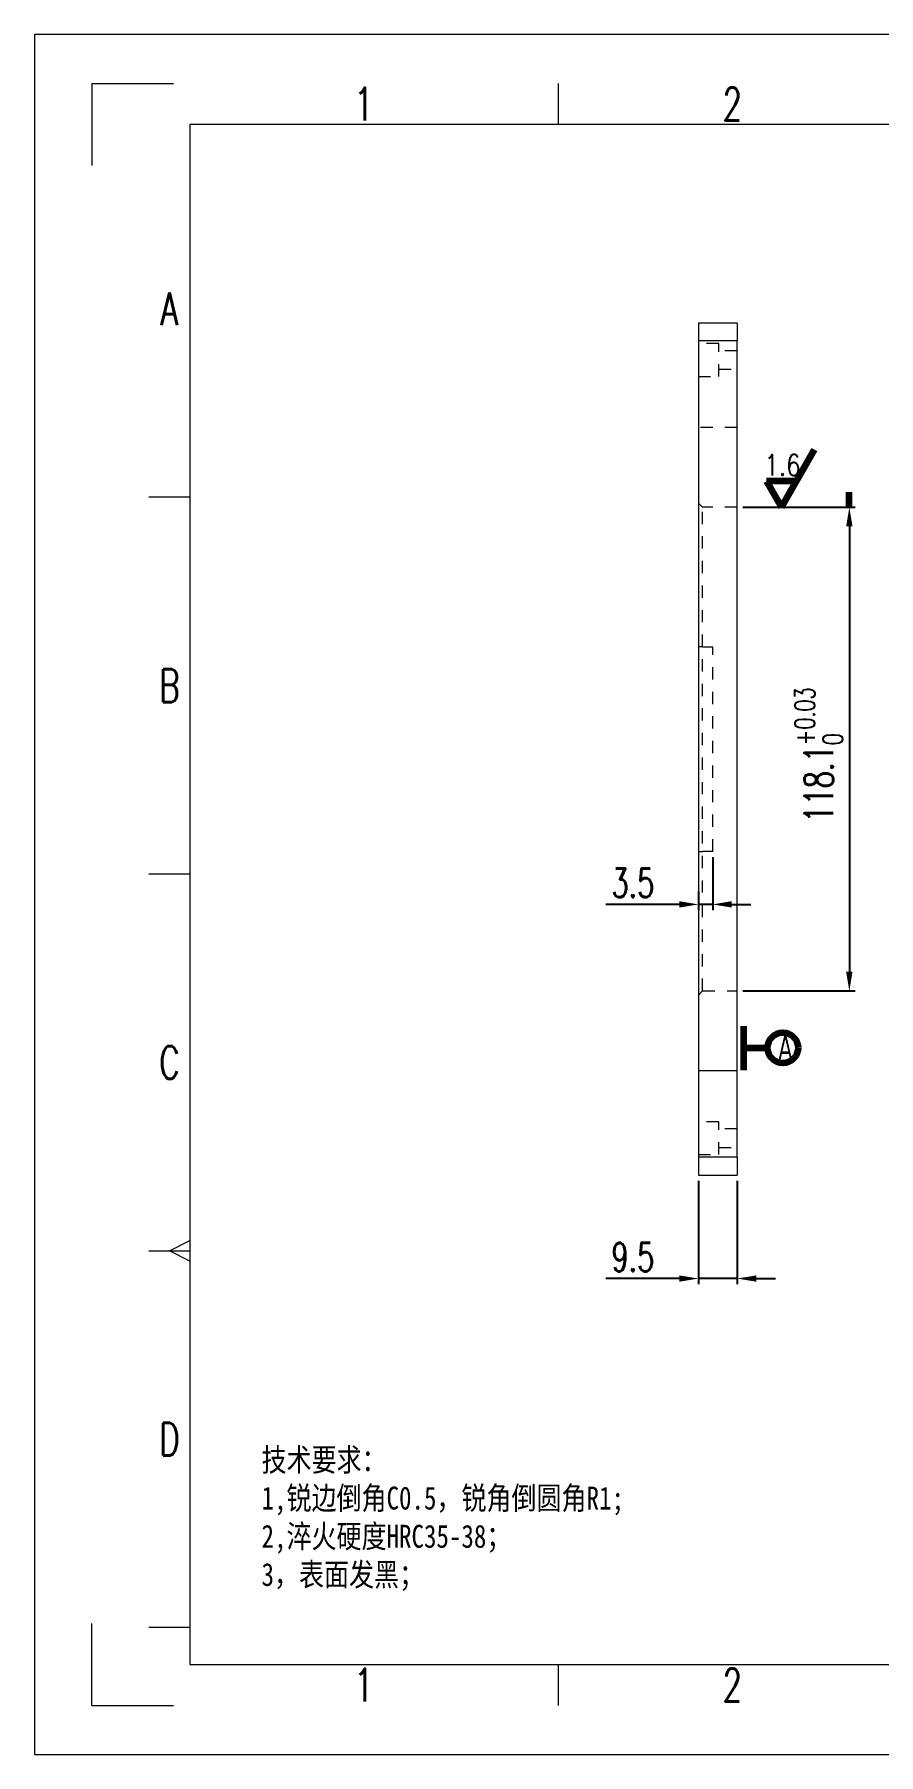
# Model space of a CAD drawing. Header units: millimetres. Extents: x 120948 to 121542, y -62642 to -62222.
# Drawn here: x 120947.8 to 121154.1, y -62642.3 to -62222.3 of the extents above; entities that cross this region are included whole.
import ezdxf
from ezdxf.enums import TextEntityAlignment as Align

# ---------------------------------------------------------------- set-up
doc = ezdxf.new("R2010")
doc.units = ezdxf.units.MM
doc.header["$LTSCALE"] = 10
doc.linetypes.add('HIDDEN', pattern=[0.2, 0.1, -0.1])
doc.layers.add('THICK', color=7, linetype='Continuous', lineweight=0)
doc.styles.add('ltb', font='txt.shx', dxfattribs={"width": 0.7, "bigfont": 'ae.shx'})
doc.styles.add('PC_TEXTSTYLE', font='isocp.shx', dxfattribs={"width": 0.8, "bigfont": 'hzfs.shx'})
doc.styles.get("Standard").update_dxf_attribs({"font": 'isocp.shx', "width": 0.707, "bigfont": 'hztxt.shx'})
doc.styles.add('繁體窄細字', font='simplex.shx', dxfattribs={"width": 0.7, "bigfont": 'ae.shx'})
doc.dimstyles.new('2標準', dxfattribs={"dimtxt": 7, "dimasz": 4.666667, "dimexe": 1.4, "dimexo": 1.4, "dimgap": 1.75, "dimtad": 1, "dimtoh": 1, "dimdec": 4, "dimdsep": 46, "dimtxsty": 'ltb', "dimcen": 7, "dimclrd": 2, "dimclre": 2, "dimclrt": 2, "dimadec": 4, "dimazin": 2, "dimtfac": 0.7, "dimtdec": 4, "dimtmove": 0, "dimatfit": 3, "dimfxl": 1, "dimtolj": 1, "dimtzin": 0, "dimlwd": -1, "dimlwe": -1, "dimarcsym": 0})

# ---------------------------------------------------------------- blocks, each defined once
blk = doc.blocks.new('A4横向')
at = {"color": 8}
for p, q in [((-290, 204), (-290, 194)), ((-290, 204), (-280, 204)), ((-290, 6), (-290, 16)), ((-290, 6), (-280, 6))]:
    blk.add_line(p, q, dxfattribs=at)
at = {"color": 6}
for p, q in [((-233, 199), (-233, 204)), ((-278, 153.5), (-283, 153.5)), ((-278, 107.5), (-283, 107.5)), ((-283, 61.5), (-278, 61.5)), ((-280.5, 61.5), (-278, 62.75)), ((-278, 60.25), (-280.5, 61.5)), ((-278, 15.5), (-283, 15.5)), ((-233, 6), (-233, 11))]:
    blk.add_line(p, q, dxfattribs=at)
at = {"color": 0, "linetype": 'ByBlock'}
for p, q in [((-278, 199), (-278, 11)), ((-11, 199), (-278, 199)), ((-278, 11), (-11, 11))]:
    blk.add_line(p, q, dxfattribs=at)
at = {"color": 1}
blk.add_lwpolyline([(-297, 0), (0, 0), (0, 210), (-297, 210)], close=True, dxfattribs=at)
at = {"color": 6, "style": '繁體窄細字', "width": 0.7}
for s, p in [('1', (-256.75, 201.5)), ('2', (-211.75, 201.5)), ('A', (-280.5, 176.5)), ('B', (-280.5, 130.5)), ('C', (-280.5, 84.5)), ('D', (-280.5, 38.5)), ('1', (-256.75, 8.5)), ('2', (-211.75, 8.5))]:
    blk.add_text(s, height=4, dxfattribs=at).set_placement(p, align=Align.MIDDLE)
blk = doc.blocks.new('*D7')
at = {"color": 2, "ltscale": 20, "transparency": 16777216}
for p, q in [((129394.41, -105232.91), (129394.41, -105245.83)), ((129390.91, -105241.25), (129390.91, -105245.83)), ((129386.24, -105244.43), (129368.27, -105244.43)), ((129394.41, -105244.43), (129390.91, -105244.43)), ((129399.07, -105244.43), (129403.74, -105244.43))]:
    blk.add_line(p, q, dxfattribs=at)
at = {"color": 2, "lineweight": 100, "ltscale": 20, "transparency": 16777216}
for points in [[(129386.24, -105243.65), (129386.24, -105245.21), (129390.91, -105244.43)], [(129399.07, -105243.65), (129399.07, -105245.21), (129394.41, -105244.43)]]:
    blk.add_solid(points, dxfattribs=at)
at = {"layer": 'Defpoints', "color": 0, "lineweight": 100, "ltscale": 20, "transparency": 16777216}
for p in [(129394.41, -105231.51), (129390.91, -105239.85), (129394.41, -105244.43)]:
    blk.add_point(p, dxfattribs=at)
at = {"color": 2, "lineweight": 100, "ltscale": 20, "transparency": 16777216, "insert": (129374.92, -105239.18), "char_height": 7, "attachment_point": 5, "style": 'ltb'}
blk.add_mtext('\\A1;3.5', dxfattribs=at)
blk = doc.blocks.new('*D11')
at = {"color": 2, "ltscale": 20, "transparency": 16777216}
for p, q in [((129401.81, -105147.46), (129429.19, -105147.46)), ((129427.79, -105152.13), (129427.79, -105260.89)), ((129401.81, -105265.56), (129429.19, -105265.56))]:
    blk.add_line(p, q, dxfattribs=at)
at = {"color": 2, "lineweight": 100, "ltscale": 20, "transparency": 16777216}
for points in [[(129427.01, -105152.13), (129428.56, -105152.13), (129427.79, -105147.46)], [(129427.01, -105260.89), (129428.56, -105260.89), (129427.79, -105265.56)]]:
    blk.add_solid(points, dxfattribs=at)
at = {"layer": 'Defpoints', "color": 0, "lineweight": 100, "ltscale": 20, "transparency": 16777216}
for p in [(129400.41, -105147.46), (129400.41, -105265.56), (129427.79, -105265.56)]:
    blk.add_point(p, dxfattribs=at)
at = {"color": 2, "lineweight": 100, "ltscale": 20, "transparency": 16777216, "insert": (129420.32, -105207.97), "char_height": 7, "attachment_point": 5, "rotation": 90, "style": 'ltb'}
blk.add_mtext('\\A1;118.1{\\H0.7x;\\S+0.03^ 0;}', dxfattribs=at)
blk = doc.blocks.new('*D12')
at = {"color": 2, "ltscale": 20, "transparency": 16777216}
for p, q in [((129390.91, -105311.91), (129390.91, -105337.18)), ((129400.41, -105311.91), (129400.41, -105337.18)), ((129386.24, -105335.78), (129368.27, -105335.78)), ((129400.41, -105335.78), (129390.91, -105335.78)), ((129405.07, -105335.78), (129409.74, -105335.78))]:
    blk.add_line(p, q, dxfattribs=at)
at = {"color": 2, "lineweight": 100, "ltscale": 20, "transparency": 16777216}
for points in [[(129386.24, -105335.01), (129386.24, -105336.56), (129390.91, -105335.78)], [(129405.07, -105335.01), (129405.07, -105336.56), (129400.41, -105335.78)]]:
    blk.add_solid(points, dxfattribs=at)
at = {"layer": 'Defpoints', "color": 0, "lineweight": 100, "ltscale": 20, "transparency": 16777216}
for p in [(129390.91, -105310.51), (129400.41, -105310.51), (129390.91, -105335.78)]:
    blk.add_point(p, dxfattribs=at)
at = {"color": 2, "lineweight": 100, "ltscale": 20, "transparency": 16777216, "insert": (129374.92, -105330.53), "char_height": 7, "attachment_point": 5, "style": 'ltb'}
blk.add_mtext('\\A1;9.5', dxfattribs=at)

msp = doc.modelspace()

# ---------------------------------------------------------------- linework, layer by layer
at = {"color": 7, "linetype": 'Continuous', "lineweight": 15, "ltscale": 20}
for p, q in [((121119.55239, -62292.79685), (121110.05239, -62292.79685)), ((121110.05239, -62292.79685), (121110.05239, -62297.1577)), ((121119.55239, -62292.79685), (121119.55239, -62297.1577)), ((121119.55239, -62297.1577), (121110.05239, -62297.1577)), ((121110.05239, -62297.1577), (121110.05239, -62318.26049)), ((121119.55239, -62318.26049), (121119.55239, -62297.1577)), ((121110.05239, -62318.26049), (121110.05239, -62475.33321)), ((121119.55239, -62475.33321), (121119.55239, -62318.26049)), ((121119.55239, -62475.33321), (121110.05239, -62475.33321)), ((121110.05239, -62475.33321), (121110.05239, -62496.436)), ((121119.55239, -62496.436), (121119.55239, -62475.33321)), ((121119.55239, -62496.436), (121110.05239, -62496.436)), ((121110.05239, -62496.436), (121110.05239, -62500.79685)), ((121119.55239, -62496.436), (121119.55239, -62500.79685)), ((121110.05239, -62500.79685), (121119.55239, -62500.79685))]:
    msp.add_line(p, q, dxfattribs=at)
at = {"color": 4, "linetype": 'HIDDEN', "lineweight": 0, "ltscale": 3}
for p, q in [((121115.05239, -62297.79685), (121110.05239, -62297.79685)), ((121115.05239, -62305.79685), (121115.05239, -62297.79685)), ((121119.55239, -62299.54685), (121115.05239, -62299.54685)), ((121110.05239, -62305.79685), (121115.05239, -62305.79685)), ((121115.05239, -62304.04685), (121119.55239, -62304.04685)), ((121119.55239, -62318.26049), (121110.05239, -62318.26049)), ((121111.05239, -62337.74685), (121110.05239, -62336.74685)), ((121111.05239, -62455.84685), (121111.05239, -62337.74685)), ((121119.55239, -62337.74685), (121111.05239, -62337.74685)), ((121111.05239, -62371.79685), (121113.55239, -62371.79685)), ((121113.55239, -62421.79685), (121113.55239, -62371.79685)), ((121113.55239, -62421.79685), (121111.05239, -62421.79685)), ((121110.05239, -62456.84685), (121111.05239, -62455.84685)), ((121111.05239, -62455.84685), (121119.55239, -62455.84685)), ((121115.05239, -62487.79685), (121110.05239, -62487.79685)), ((121115.05239, -62495.79685), (121115.05239, -62487.79685)), ((121119.55239, -62489.54685), (121115.05239, -62489.54685)), ((121110.05239, -62495.79685), (121115.05239, -62495.79685)), ((121115.05239, -62494.04685), (121119.55239, -62494.04685))]:
    msp.add_line(p, q, dxfattribs=at)
at = {"color": 2, "lineweight": 100, "ltscale": 20}
msp.add_line((121146.93169, -62337.74685), (121146.93169, -62334.09913), dxfattribs=at)
at = {"color": 2, "lineweight": 100, "ltscale": 2}
for p, q in [((121121.15089, -62475.15415), (121121.15089, -62464.43391)), ((121121.15089, -62469.74287), (121126.96288, -62469.74287))]:
    msp.add_line(p, q, dxfattribs=at)
for points in [[(121130.39002, -62337.74685), (121138.43747, -62323.66381)], [(121134.04795, -62331.34547), (121126.73208, -62331.34547)], [(121126.73208, -62331.34547), (121130.39002, -62337.74685)]]:
    msp.add_lwpolyline(points, dxfattribs=at)
msp.add_circle((121130.69044, -62469.74287), 3.72756, dxfattribs=at)
at = {"color": 4, "linetype": 'HIDDEN', "lineweight": 0, "ltscale": 3}
for points in [[(121111.05239, -62371.79685), (121110.71939, -62371.79685), (121110.38605, -62371.79685), (121110.05239, -62371.79685)], [(121110.05239, -62421.79685), (121110.38605, -62421.79685), (121110.71939, -62421.79685), (121111.05239, -62421.79685)]]:
    msp.add_open_spline(points, degree=3, dxfattribs=at)

# ---------------------------------------------------------------- block references
at = {"layer": 'THICK', "lineweight": 100, "xscale": 2, "yscale": 2, "zscale": 2}
msp.add_blockref('A4横向', (121541.84451, -62642.30406), dxfattribs=at)

# ---------------------------------------------------------------- texts
at = {"color": 2, "lineweight": 100, "ltscale": 2, "insert": (121126.1746, -62324.87637), "char_height": 5.16096, "width": 12.77952, "attachment_point": 1, "style": 'PC_TEXTSTYLE'}
msp.add_mtext('\\Fromans.shx,gbcbig.shx;\\W0.8000000000;\\T1.0000000000;\\o\\l1.6', dxfattribs=at)
at = {"color": 2, "lineweight": 100, "ltscale": 2, "insert": (121129.36373, -62466.20033), "char_height": 6.7584, "attachment_point": 1}
msp.add_mtext('A', dxfattribs=at)
at = {"layer": 'THICK', "insert": (121003.34097, -62567.52868), "char_height": 5.6, "attachment_point": 1, "style": 'PC_TEXTSTYLE'}
msp.add_mtext_dynamic_manual_height_columns('{\\fSimSun|b0|i0|c134|p2;\\C3;技术要求：\\P1,锐边倒角C0.5，锐角倒圆角R1;\\P2,\\A1;淬火硬度HRC35-38；\\P3，\\A0;表面发黑；}', width=720.1497069, gutter_width=25, heights=[0], dxfattribs=at)

# ---------------------------------------------------------------- dimensions: what is measured, and where the dimension line sits
at = {"lineweight": 100, "ltscale": 20}
dim = msp.add_linear_dim(base=(121146.93169, -62455.84685), p1=(121119.55239, -62337.74685), p2=(121119.55239, -62455.84685), angle=90, text='<>{\\H0.7x;\\S+0.03^ 0;}', dimstyle='2標準', dxfattribs=at)
dim.commit()
dim.dimension.update_dxf_attribs({"geometry": '*D11', "text_midpoint": (121146.93169, -62398.25818), "dimtype": 128, "insert": (-8280.85405, 42809.7117)})
for base, p1, p2, picture, middle in [((121113.55239, -62434.71604), (121110.05239, -62430.13445), (121113.55239, -62421.79685), '*D7', (121094.06906, -62434.71604)), ((121110.05239, -62526.07164), (121119.55239, -62500.79685), (121110.05239, -62500.79685), '*D12', (121094.06906, -62526.07164))]:
    dim = msp.add_linear_dim(base=base, p1=p1, p2=p2, dimstyle='2標準', dxfattribs=at)
    dim.commit()
    dim.dimension.update_dxf_attribs({"geometry": picture, "text_midpoint": middle, "dimtype": 128, "insert": (-8280.85405, 42809.7117)})

doc.saveas('drawing.dxf')
